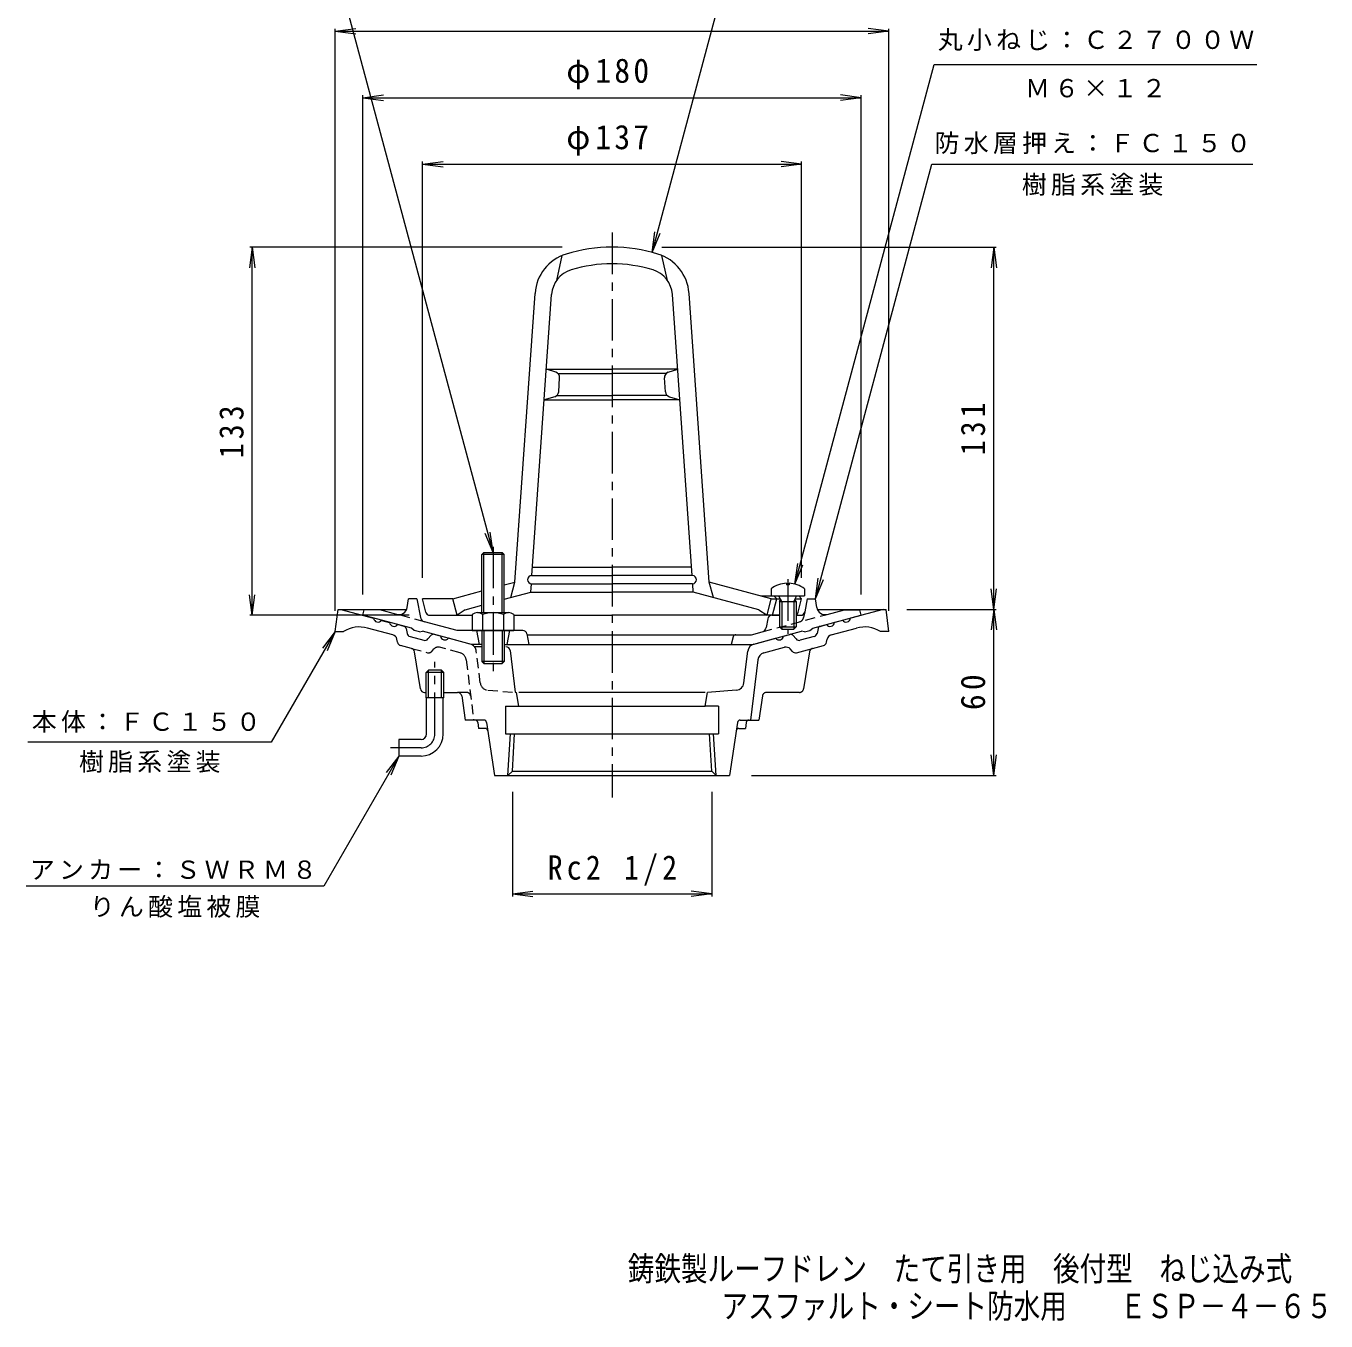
# Model space of a CAD drawing. Units: millimetres, scale not verified. Extents: x -248 to 221, y -346 to 357.
# Drawn here: x -248.2 to 221.5, y -345.6 to 122.2 of the extents above; entities that cross this region are included whole.
import ezdxf
from ezdxf.enums import TextEntityAlignment as Align

# ---------------------------------------------------------------- set-up
doc = ezdxf.new("R2010")
doc.units = ezdxf.units.MM
doc.header["$LTSCALE"] = 3
for name, pattern in [('CHAIN1', [8, 5, -1, 1, -1]), ('DASHED1', [1.8, 1.2, -0.6]), ('DOUBLE_CHAIN1', [8.8, 5, -1, 0.6, -0.6, 0.6, -1])]:
    doc.linetypes.add(name, pattern=pattern)
for name, color, linetype, lineweight in [('0-0_通り芯', 3, 'Continuous', 9), ('0-1_躯体', 2, 'Continuous', 9), ('0-2_仕上', 6, 'Continuous', 9), ('0-4_その他', 7, 'Continuous', 9), ('0-5_寸法', 7, 'Continuous', 9)]:
    doc.layers.add(name, color=color, linetype=linetype, lineweight=lineweight)
doc.layers.add('F-4_F-4ﾚｲﾔ', color=6, linetype='Continuous')
doc.styles.add('ＭＳ ゴシック', font='')
doc.styles.get('ＭＳ ゴシック').set_extended_font_data('MS Gothic')

msp = doc.modelspace()

# ---------------------------------------------------------------- linework, layer by layer
at = {"layer": '0-0_通り芯', "linetype": 'CHAIN1'}
for p, q in [((-36.481, 47.532), (-36.481, -156.551)), ((-100.481, -133.57), (-100.481, -107.57)), ((-105.481, -138.57), (-116.481, -138.57))]:
    msp.add_line(p, q, dxfattribs=at)
at = {"layer": '0-0_通り芯'}
for p, q in [((-136.481, -96.57), (-135.481, -88.57)), ((-135.481, -88.57), (-110.645, -88.57)), ((-134.481, -88.57), (-122.625, -91.746)), ((37.683, -88.57), (62.519, -88.57)), ((61.519, -88.57), (49.664, -91.746)), ((63.519, -96.57), (62.519, -88.57)), ((-119.727, -92.523), (-116.829, -93.299)), ((46.766, -92.523), (43.868, -93.299)), ((-136.481, -96.57), (-133.481, -96.57)), ((-115.651, -97.756), (-124.839, -95.294)), ((-111.631, -94.692), (-113.932, -94.076)), ((-110.91, -95.458), (-110.547, -97.23)), ((-109.466, -98.378), (-104.495, -99.71)), ((-101.785, -97.903), (-102.985, -99.256)), ((-98.477, -98.217), (-100.778, -97.6)), ((25.516, -98.217), (27.816, -97.6)), ((28.823, -97.903), (30.024, -99.256)), ((36.505, -98.378), (31.534, -99.71)), ((37.949, -95.458), (37.586, -97.23)), ((38.669, -94.692), (40.97, -94.076)), ((42.69, -97.756), (51.877, -95.294)), ((63.519, -96.57), (60.519, -96.57)), ((-113.97, -100.454), (-114.209, -99.287)), ((-108.92, -102.666), (-112.889, -101.602)), ((-87.714, -101.101), (-95.579, -98.993)), ((-83.481, -102.07), (-86.192, -102.07)), ((14.752, -101.101), (22.618, -98.993)), ((18.394, -104.266), (25.867, -102.264)), ((28.671, -103.76), (27.881, -102.869)), ((30.181, -104.214), (39.928, -101.602)), ((41.009, -100.454), (41.248, -99.287)), ((-105.682, -117.306), (-107.827, -103.878)), ((-73.32, -103.389), (-71.481, -118.531)), ((11.139, -115.135), (12.551, -103.633)), ((16.193, -106.798), (13.519, -128.57)), ((-102.841, -110.57), (-103.656, -111.37)), ((-97.306, -111.37), (-103.656, -111.37)), ((-103.656, -120.57), (-103.656, -111.37)), ((-98.121, -110.57), (-102.841, -110.57)), ((-102.841, -120.57), (-102.841, -110.57)), ((-97.306, -111.37), (-98.121, -110.57)), ((-98.121, -120.57), (-98.121, -110.57)), ((-97.306, -120.57), (-97.306, -111.37)), ((-104.201, -118.57), (-103.656, -118.57)), ((-97.306, -120.57), (-103.656, -120.57)), ((-103.48, -133.57), (-103.48, -120.57)), ((-97.48, -133.57), (-97.48, -120.57)), ((-97.306, -118.57), (-92.272, -118.57)), ((-90.789, -119.847), (-89.481, -128.57)), ((-71.481, -118.531), (-70.981, -118.57)), ((-2.814, -118.57), (-70.147, -118.57)), ((8.395, -117.761), (-1.981, -118.57)), ((-74.981, -123.57), (-74.981, -133.57)), ((-70.147, -123.57), (-2.814, -123.57)), ((2.019, -123.57), (2.019, -133.57)), ((-82.785, -128.57), (-89.481, -128.57)), ((-84.991, -129.448), (-84.731, -131.57)), ((-81.796, -129.424), (-78.981, -148.57)), ((8.835, -129.424), (6.019, -148.57)), ((9.824, -128.57), (13.519, -128.57)), ((12.03, -129.448), (11.769, -131.57)), ((-113.481, -135.57), (-113.481, -141.57)), ((-105.48, -135.57), (-113.481, -135.57)), ((-82.344, -131.57), (-84.731, -131.57)), ((-74.981, -133.57), (2.019, -133.57)), ((-74.073, -148.57), (-73.135, -133.57)), ((1.111, -148.57), (0.174, -133.57)), ((9.383, -131.57), (11.769, -131.57)), ((-105.48, -141.57), (-113.481, -141.57)), ((-78.981, -148.57), (6.019, -148.57)), ((1.111, -148.57), (-0.466, -146.992))]:
    msp.add_line(p, q, dxfattribs=at)
at = {"layer": '0-0_通り芯', "linetype": 'DASHED1'}
for p, q in [((-108.92, -102.666), (-103.143, -104.214)), ((-101.632, -103.76), (-100.842, -102.869)), ((-91.355, -104.266), (-98.828, -102.264)), ((-89.154, -106.798), (-86.481, -128.57)), ((-84.1, -115.135), (-85.512, -103.633)), ((-89.036, -118.57), (-92.272, -118.57)), ((-81.356, -117.761), (-71.481, -118.531))]:
    msp.add_line(p, q, dxfattribs=at)
at = {"layer": '0-0_通り芯', "linetype": 'DOUBLE_CHAIN1'}
for p, q in [((34.866, -103.878), (32.721, -117.306)), ((17.828, -119.847), (16.519, -128.57)), ((31.24, -118.57), (19.311, -118.57)), ((13.519, -128.57), (16.519, -128.57))]:
    msp.add_line(p, q, dxfattribs=at)
at = {"layer": '0-0_通り芯'}
for points in [[(-74.981, -123.57), (-70.147, -123.57), (-70.981, -118.57)], [(2.019, -123.57), (-2.814, -123.57), (-1.981, -118.57)], [(-74.073, -148.57), (-72.495, -146.992), (-71.656, -133.57)], [(-72.495, -146.992), (-0.466, -146.992), (-1.305, -133.57)]]:
    msp.add_lwpolyline(points, dxfattribs=at)
for centre, radius, start, end in [((-121.014, -91.531), 1.625, 187.618, 322.3797), ((-115.219, -93.084), 1.625, 187.62059, 322.37891), ((42.257, -93.084), 1.625, 217.62109, 352.37941), ((48.053, -91.531), 1.625, 217.6203, 352.382), ((-127.686, -105.92), 11, 74.99997, 121.79021), ((-116.169, -99.688), 2, 11.56621, 75.0005), ((-111.89, -95.658), 1, 11.56642, 75.00078), ((-109.078, -96.929), 1.5, 191.5649, 254.99991), ((-101.036, -98.566), 1, 75.00023, 138.43498), ((-96.866, -98.001), 1.625, 187.62059, 322.37891), ((23.905, -98.001), 1.625, 217.62109, 352.37941), ((28.075, -98.566), 1, 41.56502, 104.99977), ((36.116, -96.929), 1.5, 285.00009, 348.4351), ((38.928, -95.658), 1, 104.99922, 168.43358), ((43.207, -99.688), 2, 104.9995, 168.43379), ((54.724, -105.92), 11, 58.20979, 105.00003), ((-112.501, -100.153), 1.5, 191.56461, 254.99991), ((-109.308, -104.114), 1.5, 9.07449, 74.99991), ((-104.107, -98.261), 1.5, 254.99991, 318.43558), ((-88.49, -103.999), 3, 40.01387, 75.00041), ((-74.809, -103.57), 1.5, 6.92824, 90), ((15.529, -103.999), 3, 104.99959, 173.00027), ((26.384, -104.196), 2, 41.56493, 105.00052), ((31.146, -98.261), 1.5, 221.56442, 285.00009), ((39.54, -100.153), 1.5, 285.00009, 348.43539), ((19.17, -107.164), 3, 105.00009, 172.99992), ((29.793, -102.765), 1.5, 221.56349, 284.99872), ((-104.201, -117.07), 1.5, 189.07449, 270), ((8.161, -114.77), 3, 274.46042, 353.00002), ((-92.272, -120.07), 1.5, 8.5307, 90), ((-85.984, -129.57), 1, 6.99998, 90), ((-82.785, -129.57), 1, 8.36589, 90), ((9.824, -129.57), 1, 90, 171.63411), ((13.022, -129.57), 1, 90, 173.00002), ((-105.48, -133.57), 2, 270, 0), ((-105.48, -133.57), 8, 270, 0), ((-82.344, -132.57), 1, 8.36589, 90), ((9.383, -132.57), 1, 90, 171.63411)]:
    msp.add_arc(centre, radius, start, end, dxfattribs=at)
at = {"layer": '0-0_通り芯', "linetype": 'DASHED1'}
for centre, radius, start, end in [((-99.346, -104.196), 2, 74.99948, 138.43507), ((-88.49, -103.999), 3, 6.99973, 40.01387), ((-102.754, -102.765), 1.5, 255.00128, 318.43651), ((-92.131, -107.164), 3, 7.00008, 74.99991), ((-81.123, -114.77), 3, 186.99998, 265.53958), ((-89.036, -120.07), 1.5, 7.00052, 90)]:
    msp.add_arc(centre, radius, start, end, dxfattribs=at)
at = {"layer": '0-0_通り芯', "linetype": 'DOUBLE_CHAIN1'}
for centre, start, end in [((36.347, -104.114), 105.00009, 170.92551), ((31.24, -117.07), 270, 350.92551), ((19.311, -120.07), 90, 171.4693)]:
    msp.add_arc(centre, 1.5, start, end, dxfattribs=at)
at = {"layer": '0-0_通り芯', "linetype": 'CHAIN1'}
msp.add_arc((-105.481, -133.57), 5, 270, 0, dxfattribs=at)
at = {"layer": '0-1_躯体', "color": 4}
for p, q in [((-83.481, -89.713), (-83.481, -68.746)), ((-82.804, -89.713), (-82.804, -68.07)), ((-76.157, -89.713), (-76.157, -68.07)), ((-75.481, -89.713), (-75.481, -68.746)), ((-86.981, -90.435), (-86.981, -96.213)), ((-85.104, -89.713), (-73.857, -89.713)), ((-83.228, -90.435), (-83.228, -96.213)), ((-75.733, -90.435), (-75.733, -96.213)), ((-71.981, -90.435), (-71.981, -96.213)), ((-86.981, -96.213), (-71.981, -96.213)), ((-83.481, -96.213), (-83.481, -107.393)), ((-82.804, -96.213), (-82.804, -108.07)), ((-76.157, -96.213), (-76.157, -108.07)), ((-75.481, -96.213), (-75.481, -107.393))]:
    msp.add_line(p, q, dxfattribs=at)
at = {"layer": '0-1_躯体', "color": 4, "linetype": 'CHAIN1'}
msp.add_line((-79.481, -65.93), (-79.481, -112.296), dxfattribs=at)
at = {"layer": '0-1_躯体'}
for p, q in [((-126.481, -90.713), (-125.981, -88.713)), ((-120.422, -88.713), (-125.981, -88.713)), ((-114.216, -90.376), (-120.422, -88.713)), ((-110.474, -87.933), (-109.981, -84.713)), ((-106.981, -84.713), (-109.981, -84.713)), ((-106.981, -84.713), (-105.713, -91.479)), ((34.019, -84.713), (33.124, -89.49)), ((34.019, -84.713), (37.019, -84.713)), ((37.512, -87.933), (37.019, -84.713)), ((41.254, -90.376), (47.46, -88.713)), ((47.46, -88.713), (53.019, -88.713)), ((53.519, -90.713), (53.019, -88.713)), ((19.799, -91.951), (19.242, -95.082)), ((21.276, -90.713), (24.019, -90.713)), ((30.019, -90.713), (31.65, -90.713)), ((-105.981, -96.724), (-104.981, -96.474)), ((-87.294, -101.213), (-104.981, -96.474)), ((-85.481, -96.213), (-84.481, -101.213)), ((-73.481, -96.213), (-74.481, -101.213)), ((-67.239, -97.419), (-66.481, -101.213)), ((-67.181, -97.713), (13.872, -97.713)), ((7.312, -98.439), (6.519, -101.213)), ((13.872, -97.713), (17.791, -96.663)), ((14.332, -101.213), (32.019, -96.474)), ((33.019, -96.724), (32.019, -96.474)), ((33.019, -96.724), (35.019, -96.188)), ((-83.481, -101.213), (-87.294, -101.213)), ((-75.481, -101.213), (14.332, -101.213))]:
    msp.add_line(p, q, dxfattribs=at)
at = {"layer": '0-1_躯体', "linetype": 'DASHED1'}
for p, q in [((-104.264, -93.043), (-114.216, -90.376)), ((17.791, -96.663), (41.254, -90.376)), ((33.124, -89.49), (32.751, -91.479))]:
    msp.add_line(p, q, dxfattribs=at)
at = {"layer": '0-1_躯体', "color": 4}
for points in [[(-75.481, -68.746), (-83.481, -68.746), (-82.804, -68.07), (-76.157, -68.07)], [(-75.481, -107.393), (-83.481, -107.393), (-82.804, -108.07), (-76.157, -108.07)]]:
    msp.add_lwpolyline(points, close=True, dxfattribs=at)
at = {"layer": '0-1_躯体'}
for points in [[(-105.981, -96.724), (-107.981, -96.188), (-108.981, -95.402), (-126.481, -90.713)], [(-68.71, -96.213), (-92.431, -96.213), (-104.264, -93.043)], [(35.019, -96.188), (36.019, -95.402), (53.519, -90.713)]]:
    msp.add_lwpolyline(points, dxfattribs=at)
for centre, radius, start, end in [((-113.439, -87.478), 3, 254.99973, 351.29286), ((40.478, -87.478), 3, 188.70714, 285.00027), ((-103.747, -91.111), 2, 190.61488, 255.0005), ((21.276, -92.213), 1.5, 90, 169.91162), ((31.65, -89.213), 1.5, 270, 349.38383), ((-68.71, -97.713), 1.5, 11.31021, 90), ((8.274, -98.713), 1, 90, 164.05402), ((17.273, -94.731), 2, 284.9995, 349.91151)]:
    msp.add_arc(centre, radius, start, end, dxfattribs=at)
at = {"layer": '0-1_躯体', "color": 4}
for centre, radius, start, end in [((-85.104, -92.514), 2.8, 47.92557, 132.07463), ((-79.481, -99.803), 10.089, 68.19786, 111.80214), ((-73.857, -92.514), 2.8, 47.92572, 132.07428)]:
    msp.add_arc(centre, radius, start, end, dxfattribs=at)
at = {"layer": '0-1_躯体', "linetype": 'DASHED1'}
msp.add_arc((30.786, -91.111), 2, 284.9995, 349.38512, dxfattribs=at)
at = {"layer": '0-2_仕上'}
for p, q in [((-56.481, 30.29), (-54.481, 39.262)), ((-16.481, 30.29), (-18.481, 39.262)), ((-71.591, -78.714), (-64.296, 25.606)), ((-65.41, -76.347), (-58.31, 25.187)), ((-7.551, -76.347), (-14.651, 25.187)), ((-1.371, -78.714), (-8.665, 25.606)), ((-56.815, -2.878), (-60.201, -1.843)), ((-60.201, -1.843), (-36.481, -1.843)), ((-56.019, -3.343), (-36.481, -3.343)), ((-12.761, -1.843), (-36.481, -1.843)), ((-16.942, -3.343), (-36.481, -3.343)), ((-16.146, -2.878), (-12.761, -1.843)), ((-55.756, -9.955), (-55.404, -4.93)), ((-17.206, -9.955), (-17.557, -4.93)), ((-57.188, -11.735), (-60.97, -12.843)), ((-60.97, -12.843), (-36.481, -12.843)), ((-56.46, -11.343), (-36.481, -11.343)), ((-16.501, -11.343), (-36.481, -11.343)), ((-11.991, -12.843), (-36.481, -12.843)), ((-15.773, -11.735), (-11.991, -12.843)), ((-65.201, -73.347), (-36.481, -73.347)), ((-7.761, -73.347), (-36.481, -73.347)), ((-75.481, -79.756), (-71.591, -78.714)), ((-73.091, -84.292), (-71.591, -78.714)), ((-65.83, -82.347), (-65.62, -79.347)), ((-65.515, -76.347), (-36.481, -76.347)), ((-65.515, -79.347), (-36.481, -79.347)), ((-7.446, -76.347), (-36.481, -76.347)), ((-7.446, -79.347), (-36.481, -79.347)), ((-7.131, -82.347), (-7.341, -79.347)), ((21.019, -84.713), (-1.371, -78.714)), ((0.129, -84.292), (-1.371, -78.714)), ((26.54, -79.125), (26.54, -79.746)), ((27.498, -79.746), (26.54, -79.746)), ((27.498, -79.125), (27.498, -79.746)), ((-93.981, -84.713), (-83.481, -81.9)), ((-75.481, -84.933), (-65.83, -82.347)), ((-65.83, -82.347), (-36.481, -82.347)), ((-7.131, -82.347), (-36.481, -82.347)), ((16.519, -88.684), (-7.131, -82.347)), ((17.287, -83.713), (33.019, -83.713)), ((21.019, -81.113), (21.019, -83.713)), ((22.019, -83.713), (23.019, -84.713)), ((24.889, -85.713), (23.837, -83.841)), ((29.149, -85.713), (30.201, -83.841)), ((31.019, -83.713), (32.019, -84.713)), ((33.019, -81.113), (33.019, -83.713)), ((-103.765, -89.577), (-104.981, -84.713)), ((-93.981, -84.713), (-104.981, -84.713)), ((-92.481, -90.713), (-93.981, -84.713)), ((-89.481, -88.684), (-92.481, -90.713)), ((-89.481, -88.684), (-83.481, -87.076)), ((16.519, -88.684), (19.519, -90.713)), ((19.519, -90.713), (21.019, -84.713)), ((21.019, -84.713), (24.328, -84.713)), ((21.519, -90.713), (23.019, -84.713)), ((24.019, -85.713), (24.46, -84.95)), ((24.019, -85.713), (30.019, -85.713)), ((24.019, -85.713), (24.019, -94.843)), ((24.889, -85.713), (24.889, -95.713)), ((29.149, -85.713), (29.149, -95.713)), ((30.019, -85.713), (29.578, -84.95)), ((29.711, -84.713), (32.019, -84.713)), ((30.019, -85.713), (30.019, -94.843)), ((30.803, -89.577), (32.019, -84.713)), ((-102.309, -90.713), (-86.981, -90.713)), ((-71.694, -90.713), (-36.481, -90.713)), ((24.019, -90.713), (-36.481, -90.713)), ((24.889, -95.713), (24.019, -94.843)), ((24.019, -94.843), (30.019, -94.843)), ((24.889, -95.713), (29.149, -95.713)), ((29.149, -95.713), (30.019, -94.843))]:
    msp.add_line(p, q, dxfattribs=at)
at = {"layer": '0-2_仕上', "linetype": 'CHAIN1'}
msp.add_line((27.019, -77.668), (27.019, -97.395), dxfattribs=at)
at = {"layer": '0-2_仕上'}
for centre, radius, start, end in [((-36.481, -13.713), 56, 90, 107.23882), ((-36.481, -13.713), 56, 72.76118, 90), ((-48.335, 24.49), 16, 107.2388, 175.99997), ((-24.626, 24.49), 16, 4.00003, 72.7612), ((-48.335, 24.49), 10, 107.23885, 176.00005), ((-36.481, -13.713), 50, 90, 107.23883), ((-36.481, -13.713), 50, 72.76117, 90), ((-24.626, 24.49), 10, 3.99995, 72.76115), ((-57.399, -4.791), 2, 356.0009, 73.00398), ((-15.562, -4.791), 2, 106.99602, 183.9991), ((-57.751, -9.816), 2, 286.33698, 355.99976), ((-15.211, -9.816), 2, 184.00024, 253.66302), ((-65.515, -77.847), 1.5, 90, 270), ((-7.446, -77.847), 1.5, 270, 90), ((27.019, -89.113), 10, 92.7457, 126.86987), ((27.019, -89.113), 10, 53.13013, 87.25409), ((23.619, -83.963), 0.25, 29.32918, 90), ((30.419, -83.963), 0.25, 90, 150.67082), ((-102.309, -89.213), 1.5, 194.03624, 243.41846), ((-102.309, -89.213), 1.5, 194.03624, 270), ((29.348, -89.213), 1.5, 296.58154, 345.96376)]:
    msp.add_arc(centre, radius, start, end, dxfattribs=at)
at = {"layer": '0-4_その他'}
for p, q in [((-136.481, 120.287), (-129.045, 121.266)), ((-136.481, -89.07), (-136.481, 121.187)), ((-136.481, 120.287), (63.519, 120.287)), ((-136.481, 120.287), (-129.045, 119.308)), ((63.519, 120.287), (56.084, 121.266)), ((63.519, 120.287), (56.084, 119.308)), ((63.519, -89.07), (63.519, 121.187)), ((-126.481, 96.287), (-119.045, 97.266)), ((-126.481, -83.213), (-126.481, 97.187)), ((-126.481, 96.287), (53.519, 96.287)), ((-126.481, 96.287), (-119.045, 95.308)), ((53.519, 96.287), (46.084, 97.266)), ((53.519, 96.287), (46.084, 95.308)), ((53.519, -83.213), (53.519, 97.187)), ((-104.981, 72.287), (-97.545, 73.266)), ((-104.981, -77.213), (-104.981, 73.187)), ((-104.981, 72.287), (32.019, 72.287)), ((-104.981, 72.287), (-97.545, 71.308)), ((32.019, 72.287), (24.584, 73.266)), ((32.019, 72.287), (24.584, 71.308)), ((32.019, -77.213), (32.019, 73.187)), ((-166.481, 42.287), (-167.46, 34.851)), ((-54.481, 42.287), (-167.381, 42.287)), ((-166.481, -90.713), (-166.481, 42.287)), ((-166.481, 42.287), (-165.502, 34.851)), ((-18.481, 42.287), (102.317, 42.287)), ((101.417, 42.287), (100.438, 34.851)), ((101.417, -88.57), (101.417, 42.287)), ((101.417, 42.287), (102.396, 34.851)), ((-166.481, -90.713), (-167.46, -83.277)), ((-166.481, -90.713), (-165.502, -83.277)), ((101.417, -88.57), (100.438, -81.134)), ((101.417, -88.57), (102.396, -81.134)), ((70.019, -88.57), (102.317, -88.57)), ((101.417, -88.57), (100.438, -96.006)), ((101.417, -148.57), (101.417, -88.57)), ((101.417, -88.57), (102.396, -96.006)), ((-109.809, -90.713), (-167.381, -90.713)), ((101.417, -148.57), (100.438, -141.134)), ((101.417, -148.57), (102.396, -141.134)), ((13.899, -148.57), (102.317, -148.57)), ((-72.495, -154.492), (-72.495, -192.244)), ((-0.466, -154.492), (-0.466, -192.244)), ((-72.495, -191.344), (-65.059, -190.365)), ((-72.495, -191.344), (-0.466, -191.344)), ((-72.495, -191.344), (-65.059, -192.323)), ((-0.466, -191.344), (-7.902, -190.365)), ((-0.466, -191.344), (-7.902, -192.323))]:
    msp.add_line(p, q, dxfattribs=at)
at = {"layer": '0-5_寸法'}
for p, q in [((-79.481, -68.07), (-136.381, 144.287)), ((-21.987, 40.379), (5.855, 144.287)), ((29.608, -79.454), (79.913, 108.287)), ((79.913, 108.287), (196.519, 108.287)), ((37.019, -84.713), (79.087, 72.287)), ((79.087, 72.287), (195.055, 72.287)), ((-21.987, 40.379), (-21.008, 47.814)), ((-21.987, 40.379), (-19.117, 47.308)), ((-79.481, -68.07), (-80.46, -60.634)), ((-79.481, -68.07), (-82.351, -61.141)), ((29.608, -79.454), (30.587, -72.018)), ((29.608, -79.454), (32.478, -72.525)), ((37.019, -84.713), (37.998, -77.278)), ((37.019, -84.713), (39.889, -77.784)), ((-136.481, -96.57), (-159.58, -136.579)), ((-136.481, -96.57), (-141.046, -102.52)), ((-136.481, -96.57), (-139.351, -103.499)), ((-159.58, -136.579), (-247.55, -136.579)), ((-113.481, -141.57), (-140.616, -188.57)), ((-113.481, -141.57), (-118.046, -147.52)), ((-113.481, -141.57), (-116.351, -148.499)), ((-140.616, -188.57), (-248.201, -188.57))]:
    msp.add_line(p, q, dxfattribs=at)

# ---------------------------------------------------------------- texts
at = {"layer": '0-4_その他', "color": 2, "char_height": 8.798, "attachment_point": 7, "style": 'ＭＳ ゴシック'}
for s, insert in [('\\T1.21;\\W0.95;φ180', (-52.981, 99.287)), ('\\T1.21;\\W0.95;φ137', (-52.981, 75.287)), ('\\T1.28;\\W0.9;Rc2\\~1/2', (-59.731, -188.344))]:
    msp.add_mtext(s, dxfattribs=dict(at, insert=insert))
at = {"layer": '0-4_その他', "color": 2, "char_height": 8.798, "attachment_point": 7, "rotation": 90, "style": 'ＭＳ ゴシック'}
for s, insert in [('\\T1.27;\\W0.9;133', (-169.481, -33.963)), ('\\T1.27;\\W0.9;131', (98.417, -32.892)), ('\\T1.27;\\W0.95;60', (98.417, -124.945))]:
    msp.add_mtext(s, dxfattribs=dict(at, insert=insert))
at = {"layer": '0-5_寸法', "char_height": 6.598, "attachment_point": 7, "style": 'ＭＳ ゴシック'}
for s, insert in [('\\T1.17;丸小ねじ：Ｃ２７００Ｗ', (81.216, 113.168)), ('\\T1.17;Ｍ６×１２', (112.716, 96.327)), ('\\T1.17;防水層押え：ＦＣ１５０', (80.071, 75.878)), ('\\T1.17;樹脂系塗装', (111.571, 60.841)), ('\\T1.17;本体：ＦＣ１５０', (-246.09, -133.161)), ('\\T1.17;樹脂系塗装', (-229.065, -147.634)), ('\\T1.17;アンカー：ＳＷＲＭ８', (-246.822, -186.235)), ('\\T1.17;りん酸塩被膜', (-225.159, -200.001))]:
    msp.add_mtext(s, dxfattribs=dict(at, insert=insert))
at = {"layer": 'F-4_F-4ﾚｲﾔ', "style": 'ＭＳ ゴシック', "width": 0.8}
for s, p in [('鋳鉄製ルーフドレン\u3000たて引き用\u3000後付型\u3000ねじ込み式', (-30.754, -333.767)), ('アスファルト・シート防水用\u3000\u3000ＥＳＰ－４－６５', (3.015, -347.267))]:
    msp.add_text(s, height=8.798, dxfattribs=at).set_placement(p, align=Align.BOTTOM_LEFT)

doc.saveas('drawing.dxf')
